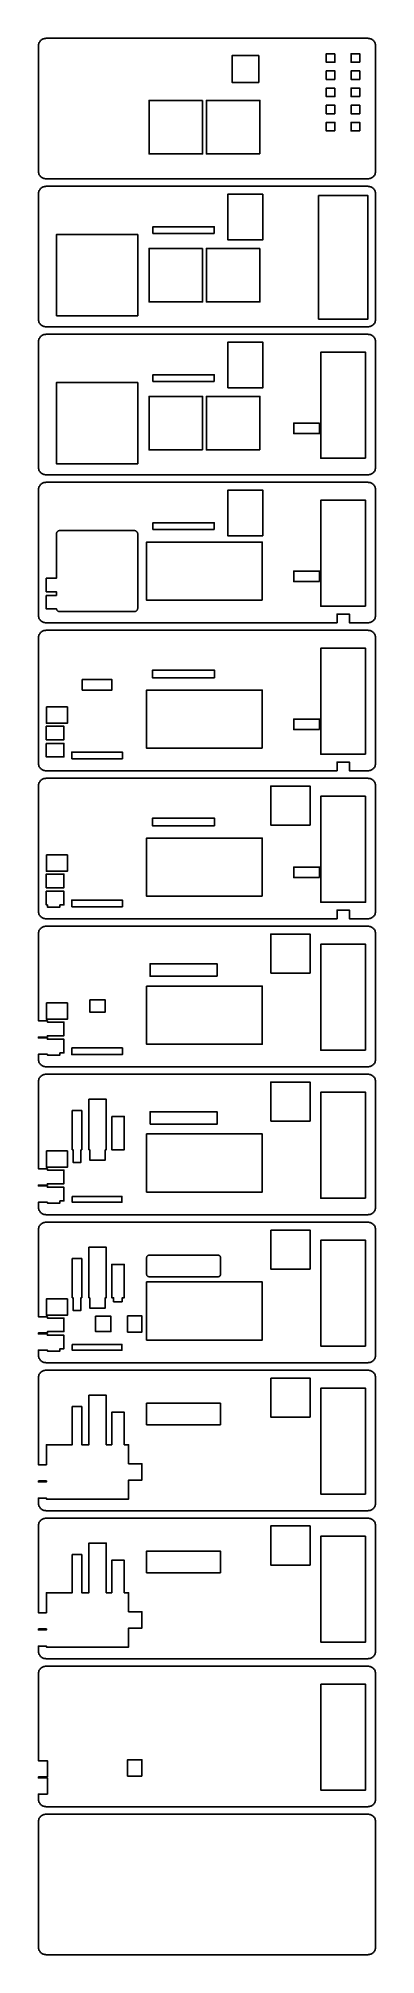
# Model space of a CAD drawing. Header units: millimetres. Extents: x 10 to 363, y 10 to 2020.
import ezdxf

# ---------------------------------------------------------------- set-up
doc = ezdxf.new("R2010")
doc.units = ezdxf.units.MM
for name, color, linetype in [('L00_floor', 7, 'Continuous'), ('L01_body', 7, 'Continuous'), ('L02_body', 7, 'Continuous'), ('L03_body', 7, 'Continuous'), ('L04_body', 7, 'Continuous'), ('L05_body', 7, 'Continuous'), ('L06_body', 7, 'Continuous'), ('L07_body', 7, 'Continuous'), ('L08_body', 7, 'Continuous'), ('L09_body', 7, 'Continuous'), ('L10_body', 7, 'Continuous'), ('L11_body', 7, 'Continuous'), ('L12_lid', 7, 'Continuous')]:
    doc.layers.add(name, color=color, linetype=linetype)

msp = doc.modelspace()

# ---------------------------------------------------------------- linework, layer by layer
at = {"layer": 'L00_floor'}
msp.add_lwpolyline([(18, 9.9), (17.2, 10), (16.4, 10.1), (15.7, 10.3), (14.9, 10.5), (14.2, 10.9), (13.5, 11.3), (12.9, 11.8), (12.3, 12.3), (11.8, 12.9), (11.3, 13.5), (10.9, 14.2), (10.5, 14.9), (10.3, 15.7), (10.1, 16.4), (10, 17.2), (9.9, 18), (9.9, 149.2), (10, 150), (10.1, 150.8), (10.3, 151.5), (10.5, 152.3), (10.9, 153), (11.3, 153.7), (11.8, 154.3), (12.3, 154.9), (12.9, 155.4), (13.5, 155.9), (14.2, 156.3), (14.9, 156.7), (15.7, 156.9), (16.4, 157.1), (17.2, 157.2), (18, 157.3), (355, 157.3), (355.7, 157.2), (356.5, 157.1), (357.3, 156.9), (358, 156.7), (358.8, 156.3), (359.4, 155.9), (360.1, 155.4), (360.7, 154.9), (361.2, 154.3), (361.7, 153.7), (362.1, 153), (362.4, 152.3), (362.7, 151.5), (362.9, 150.8), (363, 150), (363, 149.2), (363, 18), (363, 17.2), (362.9, 16.4), (362.7, 15.7), (362.4, 14.9), (362.1, 14.2), (361.7, 13.5), (361.2, 12.9), (360.7, 12.3), (360.1, 11.8), (359.4, 11.3), (358.8, 10.9), (358, 10.5), (357.3, 10.3), (356.5, 10.1), (355.7, 10), (355, 9.9), (18, 9.9)], close=True, dxfattribs=at)
at = {"layer": 'L01_body'}
for points in [[(17.2, 165.2), (16.4, 165.3), (15.7, 165.5), (14.9, 165.7), (14.2, 166.1), (13.5, 166.5), (12.9, 167), (12.3, 167.5), (11.8, 168.1), (11.3, 168.7), (10.9, 169.4), (10.5, 170.1), (10.3, 170.9), (10.1, 171.6), (10, 172.4), (9.9, 173.2), (9.9, 178.3), (19.4, 178.3), (19.4, 195.3), (9.9, 195.3), (9.9, 196.3), (19.4, 196.3), (19.4, 213.3), (9.9, 213.3), (9.9, 304.4), (10, 305.2), (10.1, 306), (10.3, 306.7), (10.5, 307.5), (10.9, 308.2), (11.3, 308.9), (11.8, 309.5), (12.3, 310.1), (12.9, 310.6), (13.5, 311.1), (14.2, 311.5), (14.9, 311.9), (15.7, 312.1), (16.4, 312.3), (17.2, 312.4), (18, 312.5), (355, 312.5), (355.7, 312.4), (356.5, 312.3), (357.3, 312.1), (358, 311.9), (358.8, 311.5), (359.4, 311.1), (360.1, 310.6), (360.7, 310.1), (361.2, 309.5), (361.7, 308.9), (362.1, 308.2), (362.4, 307.5), (362.7, 306.7), (362.9, 306), (363, 305.2), (363, 304.4), (363, 173.2), (363, 172.4), (362.9, 171.6), (362.7, 170.9), (362.4, 170.1), (362.1, 169.4), (361.7, 168.7), (361.2, 168.1), (360.7, 167.5), (360.1, 167), (359.4, 166.5), (358.8, 166.1), (358, 165.7), (357.3, 165.5), (356.5, 165.3), (355.7, 165.2), (355, 165.1), (18, 165.1), (17.2, 165.2)], [(305.6, 293.6), (305.6, 182.5), (352.6, 182.5), (352.6, 293.6), (305.6, 293.6)], [(118.4, 197.3), (118.4, 214.3), (103.3, 214.3), (103.3, 197.3), (118.4, 197.3)]]:
    msp.add_lwpolyline(points, close=True, dxfattribs=at)
at = {"layer": 'L02_body'}
for points in [[(17.2, 320.4), (16.4, 320.5), (15.7, 320.7), (14.9, 320.9), (14.2, 321.3), (13.5, 321.7), (12.9, 322.2), (12.3, 322.7), (11.8, 323.3), (11.3, 323.9), (10.9, 324.6), (10.5, 325.3), (10.3, 326.1), (10.1, 326.8), (10, 327.6), (9.9, 328.4), (9.9, 333.5), (18.3, 333.5), (18.3, 332.5), (104.4, 332.5), (104.4, 352.5), (118.4, 352.5), (118.4, 369.5), (104.4, 369.5), (104.4, 389.5), (99.8, 389.5), (99.8, 423.5), (86.7, 423.5), (86.7, 389.5), (80.9, 389.5), (80.9, 441.5), (62.8, 441.5), (62.8, 389.5), (55.4, 389.5), (55.4, 429.5), (45.3, 429.5), (45.3, 389.5), (18.3, 389.5), (18.3, 368.5), (9.9, 368.5), (9.9, 459.6), (10, 460.4), (10.1, 461.2), (10.3, 461.9), (10.5, 462.7), (10.9, 463.4), (11.3, 464.1), (11.8, 464.7), (12.3, 465.3), (12.9, 465.8), (13.5, 466.3), (14.2, 466.7), (14.9, 467.1), (15.7, 467.3), (16.4, 467.5), (17.2, 467.6), (18, 467.7), (355, 467.7), (355.7, 467.6), (356.5, 467.5), (357.3, 467.3), (358, 467.1), (358.8, 466.7), (359.4, 466.3), (360.1, 465.8), (360.7, 465.3), (361.2, 464.7), (361.7, 464.1), (362.1, 463.4), (362.4, 462.7), (362.7, 461.9), (362.9, 461.2), (363, 460.4), (363, 459.6), (363, 328.4), (363, 327.6), (362.9, 326.8), (362.7, 326.1), (362.4, 325.3), (362.1, 324.6), (361.7, 323.9), (361.2, 323.3), (360.7, 322.7), (360.1, 322.2), (359.4, 321.7), (358.8, 321.3), (358, 320.9), (357.3, 320.7), (356.5, 320.5), (355.7, 320.4), (355, 320.3), (18, 320.3), (17.2, 320.4)], [(294.4, 418.5), (294.4, 459.5), (253.3, 459.5), (253.3, 418.5), (294.4, 418.5)], [(352.6, 448.8), (305.6, 448.8), (305.6, 337.7), (352.6, 337.7), (352.6, 448.8)], [(200.6, 410.5), (200.6, 433.1), (123.3, 433.1), (123.3, 410.5), (200.6, 410.5)], [(9.9, 351.5), (18.3, 351.5), (18.3, 350.5), (9.9, 350.5), (9.9, 351.5)]]:
    msp.add_lwpolyline(points, close=True, dxfattribs=at)
at = {"layer": 'L03_body'}
for points in [[(17.2, 475.6), (16.4, 475.7), (15.7, 475.9), (14.9, 476.1), (14.2, 476.5), (13.5, 476.9), (12.9, 477.4), (12.3, 477.9), (11.8, 478.5), (11.3, 479.1), (10.9, 479.8), (10.5, 480.5), (10.3, 481.3), (10.1, 482), (10, 482.8), (9.9, 483.6), (9.9, 488.7), (18.3, 488.7), (18.3, 487.7), (104.4, 487.7), (104.4, 507.7), (118.4, 507.7), (118.4, 524.7), (104.4, 524.7), (104.4, 544.7), (99.8, 544.7), (99.8, 578.7), (86.7, 578.7), (86.7, 544.7), (80.9, 544.7), (80.9, 596.7), (62.8, 596.7), (62.8, 544.7), (55.4, 544.7), (55.4, 584.7), (45.3, 584.7), (45.3, 544.7), (18.3, 544.7), (18.3, 523.7), (9.9, 523.7), (9.9, 614.8), (10, 615.6), (10.1, 616.4), (10.3, 617.1), (10.5, 617.9), (10.9, 618.6), (11.3, 619.3), (11.8, 619.9), (12.3, 620.5), (12.9, 621), (13.5, 621.5), (14.2, 621.9), (14.9, 622.3), (15.7, 622.5), (16.4, 622.7), (17.2, 622.8), (18, 622.9), (355, 622.9), (355.7, 622.8), (356.5, 622.7), (357.3, 622.5), (358, 622.3), (358.8, 621.9), (359.4, 621.5), (360.1, 621), (360.7, 620.5), (361.2, 619.9), (361.7, 619.3), (362.1, 618.6), (362.4, 617.9), (362.7, 617.1), (362.9, 616.4), (363, 615.6), (363, 614.8), (363, 483.6), (363, 482.8), (362.9, 482), (362.7, 481.3), (362.4, 480.5), (362.1, 479.8), (361.7, 479.1), (361.2, 478.5), (360.7, 477.9), (360.1, 477.4), (359.4, 476.9), (358.8, 476.5), (358, 476.1), (357.3, 475.9), (356.5, 475.7), (355.7, 475.6), (355, 475.5), (18, 475.5), (17.2, 475.6)], [(253.3, 614.7), (253.3, 573.7), (294.4, 573.7), (294.4, 614.7), (253.3, 614.7)], [(352.6, 492.9), (352.6, 604), (305.6, 604), (305.6, 492.9), (352.6, 492.9)], [(123.3, 588.3), (123.3, 565.7), (200.6, 565.7), (200.6, 588.3), (123.3, 588.3)], [(9.9, 506.7), (18.3, 506.7), (18.3, 505.7), (9.9, 505.7), (9.9, 506.7)]]:
    msp.add_lwpolyline(points, close=True, dxfattribs=at)
at = {"layer": 'L04_body'}
for points in [[(17.2, 630.8), (16.4, 630.9), (15.7, 631.1), (14.9, 631.3), (14.2, 631.7), (13.5, 632.1), (12.9, 632.6), (12.3, 633.1), (11.8, 633.7), (11.3, 634.3), (10.9, 635), (10.5, 635.7), (10.3, 636.5), (10.1, 637.2), (10, 638), (9.9, 638.8), (9.9, 643.9), (19.3, 643.9), (19.3, 642.9), (32.4, 642.9), (32.4, 645.3), (36.6, 645.3), (36.6, 659.5), (19.4, 659.5), (19.4, 660.9), (9.9, 660.9), (9.9, 661.9), (19.4, 661.9), (19.4, 663.3), (36.6, 663.3), (36.6, 677.5), (19.4, 677.5), (19.4, 678.9), (9.9, 678.9), (9.9, 770), (10, 770.8), (10.1, 771.6), (10.3, 772.3), (10.5, 773.1), (10.9, 773.8), (11.3, 774.5), (11.8, 775.1), (12.3, 775.7), (12.9, 776.2), (13.5, 776.7), (14.2, 777.1), (14.9, 777.5), (15.7, 777.7), (16.4, 777.9), (17.2, 778), (18, 778.1), (355, 778.1), (355.7, 778), (356.5, 777.9), (357.3, 777.7), (358, 777.5), (358.8, 777.1), (359.4, 776.7), (360.1, 776.2), (360.7, 775.7), (361.2, 775.1), (361.7, 774.5), (362.1, 773.8), (362.4, 773.1), (362.7, 772.3), (362.9, 771.6), (363, 770.8), (363, 770), (363, 638.8), (363, 638), (362.9, 637.2), (362.7, 636.5), (362.4, 635.7), (362.1, 635), (361.7, 634.3), (361.2, 633.7), (360.7, 633.1), (360.1, 632.6), (359.4, 632.1), (358.8, 631.7), (358, 631.3), (357.3, 631.1), (356.5, 630.9), (355.7, 630.8), (355, 630.7), (18, 630.7), (17.2, 630.8)], [(253.3, 769.9), (253.3, 728.9), (294.4, 728.9), (294.4, 769.9), (253.3, 769.9)], [(63.7, 698.9), (63.7, 688), (80, 688), (80, 698.9), (80.9, 698.9), (80.9, 751.9), (62.8, 751.9), (62.8, 698.9), (63.7, 698.9)], [(352.6, 648.1), (352.6, 759.2), (305.6, 759.2), (305.6, 648.1), (352.6, 648.1)], [(45.3, 698.9), (46.3, 698.9), (46.3, 685.6), (54.4, 685.6), (54.4, 698.9), (55.4, 698.9), (55.4, 739.9), (45.3, 739.9), (45.3, 698.9)], [(97.8, 694.7), (97.8, 698.9), (99.8, 698.9), (99.8, 733.9), (86.7, 733.9), (86.7, 698.9), (88.7, 698.9), (88.7, 694.7), (97.8, 694.7)], [(124.9, 721.1), (125.1, 721), (125.4, 720.9), (125.6, 720.9), (125.8, 720.9), (198.1, 720.9), (198.3, 720.9), (198.5, 720.9), (198.8, 721), (199, 721.1), (199.2, 721.2), (199.5, 721.3), (199.7, 721.4), (199.8, 721.6), (200, 721.8), (200.1, 722), (200.3, 722.2), (200.4, 722.4), (200.5, 722.7), (200.5, 722.9), (200.6, 723.2), (200.6, 723.4), (200.6, 741), (200.6, 741.2), (200.5, 741.5), (200.5, 741.7), (200.4, 742), (200.3, 742.2), (200.1, 742.4), (200, 742.6), (199.8, 742.8), (199.7, 742.9), (199.5, 743.1), (199.2, 743.2), (199, 743.3), (198.8, 743.4), (198.5, 743.5), (198.3, 743.5), (198.1, 743.5), (125.8, 743.5), (125.6, 743.5), (125.4, 743.5), (125.1, 743.4), (124.9, 743.3), (124.7, 743.2), (124.4, 743.1), (124.2, 742.9), (124.1, 742.8), (123.9, 742.6), (123.8, 742.4), (123.6, 742.2), (123.5, 742), (123.4, 741.7), (123.4, 741.5), (123.3, 741.2), (123.3, 741), (123.3, 723.4), (123.3, 723.2), (123.4, 722.9), (123.4, 722.7), (123.5, 722.4), (123.6, 722.2), (123.8, 722), (123.9, 721.8), (124.1, 721.6), (124.2, 721.4), (124.4, 721.3), (124.7, 721.2), (124.9, 721.1)], [(123.3, 715.4), (123.3, 654.4), (244.4, 654.4), (244.4, 715.4), (123.3, 715.4)], [(40.4, 697.7), (18.3, 697.7), (18.3, 680.6), (40.4, 680.6), (40.4, 697.7)], [(69.8, 679.4), (69.8, 663.4), (85.9, 663.4), (85.9, 679.4), (69.8, 679.4)], [(103.3, 679.9), (103.3, 662.9), (118.4, 662.9), (118.4, 679.9), (103.3, 679.9)], [(45.4, 650), (45.4, 643.8), (97.3, 643.8), (97.3, 650), (45.4, 650)]]:
    msp.add_lwpolyline(points, close=True, dxfattribs=at)
at = {"layer": 'L05_body'}
for points in [[(17.2, 786), (16.4, 786.1), (15.7, 786.3), (14.9, 786.5), (14.2, 786.9), (13.5, 787.3), (12.9, 787.8), (12.3, 788.3), (11.8, 788.9), (11.3, 789.5), (10.9, 790.2), (10.5, 790.9), (10.3, 791.7), (10.1, 792.4), (10, 793.2), (9.9, 794), (9.9, 799.1), (19.3, 799.1), (19.3, 798.1), (32.4, 798.1), (32.4, 800.5), (36.6, 800.5), (36.6, 814.7), (19.4, 814.7), (19.4, 816.1), (9.9, 816.1), (9.9, 817.1), (19.4, 817.1), (19.4, 818.5), (36.6, 818.5), (36.6, 832.7), (19.4, 832.7), (19.4, 834.1), (9.9, 834.1), (9.9, 925.2), (10, 926), (10.1, 926.8), (10.3, 927.5), (10.5, 928.3), (10.9, 929), (11.3, 929.7), (11.8, 930.3), (12.3, 930.9), (12.9, 931.4), (13.5, 931.9), (14.2, 932.3), (14.9, 932.7), (15.7, 932.9), (16.4, 933.1), (17.2, 933.2), (18, 933.3), (355, 933.3), (355.7, 933.2), (356.5, 933.1), (357.3, 932.9), (358, 932.7), (358.8, 932.3), (359.4, 931.9), (360.1, 931.4), (360.7, 930.9), (361.2, 930.3), (361.7, 929.7), (362.1, 929), (362.4, 928.3), (362.7, 927.5), (362.9, 926.8), (363, 926), (363, 925.2), (363, 794), (363, 793.2), (362.9, 792.4), (362.7, 791.7), (362.4, 790.9), (362.1, 790.2), (361.7, 789.5), (361.2, 788.9), (360.7, 788.3), (360.1, 787.8), (359.4, 787.3), (358.8, 786.9), (358, 786.5), (357.3, 786.3), (356.5, 786.1), (355.7, 786), (355, 785.9), (18, 785.9), (17.2, 786)], [(253.3, 884.1), (294.4, 884.1), (294.4, 925.1), (253.3, 925.1), (253.3, 884.1)], [(80, 854.1), (80.9, 854.1), (80.9, 907.1), (62.8, 907.1), (62.8, 854.1), (63.7, 854.1), (63.7, 843.2), (80, 843.2), (80, 854.1)], [(352.6, 803.3), (352.6, 914.4), (305.6, 914.4), (305.6, 803.3), (352.6, 803.3)], [(54.4, 854.1), (55.4, 854.1), (55.4, 895.1), (45.3, 895.1), (45.3, 854.1), (46.3, 854.1), (46.3, 840.8), (54.4, 840.8), (54.4, 854.1)], [(86.7, 889.1), (86.7, 854.1), (99.8, 854.1), (99.8, 889.1), (86.7, 889.1)], [(126.8, 880.8), (197.1, 880.8), (197.1, 894), (126.8, 894), (126.8, 880.8)], [(123.3, 870.6), (123.3, 809.6), (244.4, 809.6), (244.4, 870.6), (123.3, 870.6)], [(18.3, 852.9), (18.3, 835.8), (40.4, 835.8), (40.4, 852.9), (18.3, 852.9)], [(45.4, 805.2), (45.4, 799), (97.3, 799), (97.3, 805.2), (45.4, 805.2)]]:
    msp.add_lwpolyline(points, close=True, dxfattribs=at)
at = {"layer": 'L06_body'}
for points in [[(17.2, 941.2), (16.4, 941.3), (15.7, 941.5), (14.9, 941.7), (14.2, 942.1), (13.5, 942.5), (12.9, 943), (12.3, 943.5), (11.8, 944.1), (11.3, 944.7), (10.9, 945.4), (10.5, 946.1), (10.3, 946.9), (10.1, 947.6), (10, 948.4), (9.9, 949.2), (9.9, 954.3), (19.3, 954.3), (19.3, 953.3), (32.4, 953.3), (32.4, 955.7), (36.6, 955.7), (36.6, 969.9), (19.4, 969.9), (19.4, 971.3), (9.9, 971.3), (9.9, 972.3), (19.4, 972.3), (19.4, 973.7), (36.6, 973.7), (36.6, 987.9), (19.4, 987.9), (19.4, 989.3), (9.9, 989.3), (9.9, 1080.4), (10, 1081.2), (10.1, 1082), (10.3, 1082.7), (10.5, 1083.5), (10.9, 1084.2), (11.3, 1084.9), (11.8, 1085.5), (12.3, 1086.1), (12.9, 1086.6), (13.5, 1087.1), (14.2, 1087.5), (14.9, 1087.9), (15.7, 1088.1), (16.4, 1088.3), (17.2, 1088.4), (18, 1088.5), (355, 1088.5), (355.7, 1088.4), (356.5, 1088.3), (357.3, 1088.1), (358, 1087.9), (358.8, 1087.5), (359.4, 1087.1), (360.1, 1086.6), (360.7, 1086.1), (361.2, 1085.5), (361.7, 1084.9), (362.1, 1084.2), (362.4, 1083.5), (362.7, 1082.7), (362.9, 1082), (363, 1081.2), (363, 1080.4), (363, 949.2), (363, 948.4), (362.9, 947.6), (362.7, 946.9), (362.4, 946.1), (362.1, 945.4), (361.7, 944.7), (361.2, 944.1), (360.7, 943.5), (360.1, 943), (359.4, 942.5), (358.8, 942.1), (358, 941.7), (357.3, 941.5), (356.5, 941.3), (355.7, 941.2), (355, 941.1), (18, 941.1), (17.2, 941.2)], [(253.3, 1039.3), (294.4, 1039.3), (294.4, 1080.3), (253.3, 1080.3), (253.3, 1039.3)], [(352.6, 958.5), (352.6, 1069.6), (305.6, 1069.6), (305.6, 958.5), (352.6, 958.5)], [(197.1, 1036), (197.1, 1049.2), (126.8, 1049.2), (126.8, 1036), (197.1, 1036)], [(123.3, 1025.8), (123.3, 964.8), (244.4, 964.8), (244.4, 1025.8), (123.3, 1025.8)], [(18.3, 1008.1), (18.3, 991), (40.4, 991), (40.4, 1008.1), (18.3, 1008.1)], [(63.7, 1011.2), (63.7, 998.4), (80, 998.4), (80, 1011.2), (63.7, 1011.2)], [(44.8, 960.8), (44.8, 953.8), (97.9, 953.8), (97.9, 960.8), (44.8, 960.8)]]:
    msp.add_lwpolyline(points, close=True, dxfattribs=at)
at = {"layer": 'L07_body'}
for points in [[(17.2, 1096.4), (16.4, 1096.5), (15.7, 1096.7), (14.9, 1096.9), (14.2, 1097.3), (13.5, 1097.7), (12.9, 1098.2), (12.3, 1098.7), (11.8, 1099.3), (11.3, 1099.9), (10.9, 1100.6), (10.5, 1101.3), (10.3, 1102.1), (10.1, 1102.8), (10, 1103.6), (9.9, 1104.4), (9.9, 1235.6), (10, 1236.4), (10.1, 1237.2), (10.3, 1237.9), (10.5, 1238.7), (10.9, 1239.4), (11.3, 1240.1), (11.8, 1240.7), (12.3, 1241.3), (12.9, 1241.8), (13.5, 1242.3), (14.2, 1242.7), (14.9, 1243.1), (15.7, 1243.3), (16.4, 1243.5), (17.2, 1243.6), (18, 1243.7), (355, 1243.7), (355.7, 1243.6), (356.5, 1243.5), (357.3, 1243.3), (358, 1243.1), (358.8, 1242.7), (359.4, 1242.3), (360.1, 1241.8), (360.7, 1241.3), (361.2, 1240.7), (361.7, 1240.1), (362.1, 1239.4), (362.4, 1238.7), (362.7, 1237.9), (362.9, 1237.2), (363, 1236.4), (363, 1235.6), (363, 1104.4), (363, 1103.6), (362.9, 1102.8), (362.7, 1102.1), (362.4, 1101.3), (362.1, 1100.6), (361.7, 1099.9), (361.2, 1099.3), (360.7, 1098.7), (360.1, 1098.2), (359.4, 1097.7), (358.8, 1097.3), (358, 1096.9), (357.3, 1096.7), (356.5, 1096.5), (355.7, 1096.4), (355, 1096.3), (335.6, 1096.3), (335.6, 1105.5), (322.6, 1105.5), (322.6, 1096.3), (18, 1096.3), (17.2, 1096.4)], [(294.4, 1194.5), (294.4, 1235.5), (253.3, 1235.5), (253.3, 1194.5), (294.4, 1194.5)], [(352.6, 1224.8), (305.6, 1224.8), (305.6, 1113.7), (352.6, 1113.7), (352.6, 1224.8)], [(194.4, 1193.9), (194.4, 1201.7), (129.4, 1201.7), (129.4, 1193.9), (194.4, 1193.9)], [(244.4, 1120), (244.4, 1181), (123.3, 1181), (123.3, 1120), (244.4, 1120)], [(18.3, 1163.3), (18.3, 1146.2), (40.4, 1146.2), (40.4, 1163.3), (18.3, 1163.3)], [(304.4, 1139.5), (304.4, 1150.5), (277.3, 1150.5), (277.3, 1139.5), (304.4, 1139.5)], [(18.1, 1128.9), (36.6, 1128.9), (36.6, 1143.1), (18.1, 1143.1), (18.1, 1128.9)], [(19.3, 1110.9), (19.3, 1108.5), (32.4, 1108.5), (32.4, 1110.9), (36.6, 1110.9), (36.6, 1125.1), (18.1, 1125.1), (18.1, 1110.9), (19.3, 1110.9)], [(44.8, 1109), (97.9, 1109), (97.9, 1116), (44.8, 1116), (44.8, 1109)]]:
    msp.add_lwpolyline(points, close=True, dxfattribs=at)
at = {"layer": 'L08_body'}
for points in [[(17.2, 1251.6), (16.4, 1251.7), (15.7, 1251.9), (14.9, 1252.1), (14.2, 1252.5), (13.5, 1252.9), (12.9, 1253.4), (12.3, 1253.9), (11.8, 1254.5), (11.3, 1255.1), (10.9, 1255.8), (10.5, 1256.5), (10.3, 1257.3), (10.1, 1258), (10, 1258.8), (9.9, 1259.6), (9.9, 1390.8), (10, 1391.6), (10.1, 1392.4), (10.3, 1393.1), (10.5, 1393.9), (10.9, 1394.6), (11.3, 1395.3), (11.8, 1395.9), (12.3, 1396.5), (12.9, 1397), (13.5, 1397.5), (14.2, 1397.9), (14.9, 1398.3), (15.7, 1398.5), (16.4, 1398.7), (17.2, 1398.8), (18, 1398.9), (355, 1398.9), (355.7, 1398.8), (356.5, 1398.7), (357.3, 1398.5), (358, 1398.3), (358.8, 1397.9), (359.4, 1397.5), (360.1, 1397), (360.7, 1396.5), (361.2, 1395.9), (361.7, 1395.3), (362.1, 1394.6), (362.4, 1393.9), (362.7, 1393.1), (362.9, 1392.4), (363, 1391.6), (363, 1390.8), (363, 1259.6), (363, 1258.8), (362.9, 1258), (362.7, 1257.3), (362.4, 1256.5), (362.1, 1255.8), (361.7, 1255.1), (361.2, 1254.5), (360.7, 1253.9), (360.1, 1253.4), (359.4, 1252.9), (358.8, 1252.5), (358, 1252.1), (357.3, 1251.9), (356.5, 1251.7), (355.7, 1251.6), (355, 1251.5), (335.6, 1251.5), (335.6, 1260.7), (322.6, 1260.7), (322.6, 1251.5), (18, 1251.5), (17.2, 1251.6)], [(352.6, 1268.9), (352.6, 1380), (305.6, 1380), (305.6, 1268.9), (352.6, 1268.9)], [(55.8, 1347.2), (55.8, 1336.2), (86.9, 1336.2), (86.9, 1347.2), (55.8, 1347.2)], [(194.4, 1349.1), (194.4, 1356.9), (129.4, 1356.9), (129.4, 1349.1), (194.4, 1349.1)], [(244.4, 1275.2), (244.4, 1336.2), (123.3, 1336.2), (123.3, 1275.2), (244.4, 1275.2)], [(18.3, 1318.5), (18.3, 1301.4), (40.4, 1301.4), (40.4, 1318.5), (18.3, 1318.5)], [(18.1, 1298.3), (18.1, 1284.1), (36.6, 1284.1), (36.6, 1298.3), (18.1, 1298.3)], [(304.4, 1294.7), (304.4, 1305.7), (277.3, 1305.7), (277.3, 1294.7), (304.4, 1294.7)], [(18.1, 1280.3), (18.1, 1266.1), (36.6, 1266.1), (36.6, 1280.3), (18.1, 1280.3)], [(44.8, 1264.2), (97.9, 1264.2), (97.9, 1271.2), (44.8, 1271.2), (44.8, 1264.2)]]:
    msp.add_lwpolyline(points, close=True, dxfattribs=at)
at = {"layer": 'L09_body'}
for points in [[(17.2, 1406.8), (16.4, 1406.9), (15.7, 1407.1), (14.9, 1407.3), (14.2, 1407.7), (13.5, 1408.1), (12.9, 1408.6), (12.3, 1409.1), (11.8, 1409.7), (11.3, 1410.3), (10.9, 1411), (10.5, 1411.7), (10.3, 1412.5), (10.1, 1413.2), (10, 1414), (9.9, 1414.8), (9.9, 1546), (10, 1546.8), (10.1, 1547.6), (10.3, 1548.3), (10.5, 1549.1), (10.9, 1549.8), (11.3, 1550.5), (11.8, 1551.1), (12.3, 1551.7), (12.9, 1552.2), (13.5, 1552.7), (14.2, 1553.1), (14.9, 1553.5), (15.7, 1553.7), (16.4, 1553.9), (17.2, 1554), (18, 1554.1), (355, 1554.1), (355.7, 1554), (356.5, 1553.9), (357.3, 1553.7), (358, 1553.5), (358.8, 1553.1), (359.4, 1552.7), (360.1, 1552.2), (360.7, 1551.7), (361.2, 1551.1), (361.7, 1550.5), (362.1, 1549.8), (362.4, 1549.1), (362.7, 1548.3), (362.9, 1547.6), (363, 1546.8), (363, 1546), (363, 1414.8), (363, 1414), (362.9, 1413.2), (362.7, 1412.5), (362.4, 1411.7), (362.1, 1411), (361.7, 1410.3), (361.2, 1409.7), (360.7, 1409.1), (360.1, 1408.6), (359.4, 1408.1), (358.8, 1407.7), (358, 1407.3), (357.3, 1407.1), (356.5, 1406.9), (355.7, 1406.8), (355, 1406.7), (335.6, 1406.7), (335.6, 1415.9), (322.6, 1415.9), (322.6, 1406.7), (18, 1406.7), (17.2, 1406.8)], [(244.9, 1497.9), (244.9, 1545.9), (208.3, 1545.9), (208.3, 1497.9), (244.9, 1497.9)], [(352.6, 1424.1), (352.6, 1535.2), (305.6, 1535.2), (305.6, 1424.1), (352.6, 1424.1)], [(194, 1504.7), (194, 1511.7), (129.8, 1511.7), (129.8, 1504.7), (194, 1504.7)], [(18.1, 1435.5), (18.1, 1421.3), (28.9, 1421.3), (28.9, 1421.2), (29, 1420.9), (29.1, 1420.6), (29.2, 1420.2), (29.4, 1419.9), (29.6, 1419.7), (29.9, 1419.4), (30.1, 1419.2), (30.4, 1419), (30.7, 1418.8), (31, 1418.6), (31.3, 1418.5), (31.7, 1418.4), (32, 1418.4), (32.3, 1418.4), (110.4, 1418.4), (110.7, 1418.4), (111, 1418.4), (111.4, 1418.5), (111.7, 1418.6), (112, 1418.8), (112.3, 1419), (112.6, 1419.2), (112.8, 1419.4), (113.1, 1419.7), (113.3, 1419.9), (113.5, 1420.2), (113.6, 1420.6), (113.7, 1420.9), (113.8, 1421.2), (113.9, 1421.6), (113.9, 1421.9), (113.9, 1499.9), (113.9, 1500.2), (113.8, 1500.6), (113.7, 1500.9), (113.6, 1501.2), (113.5, 1501.6), (113.3, 1501.9), (113.1, 1502.1), (112.8, 1502.4), (112.6, 1502.6), (112.3, 1502.8), (112, 1503), (111.7, 1503.2), (111.4, 1503.3), (111, 1503.4), (110.7, 1503.4), (110.4, 1503.4), (32.3, 1503.4), (32, 1503.4), (31.7, 1503.4), (31.3, 1503.3), (31, 1503.2), (30.7, 1503), (30.4, 1502.8), (30.1, 1502.6), (29.9, 1502.4), (29.6, 1502.1), (29.4, 1501.9), (29.2, 1501.6), (29.1, 1501.2), (29, 1500.9), (28.9, 1500.6), (28.8, 1500.2), (28.8, 1499.9), (28.8, 1453.5), (18.1, 1453.5), (18.1, 1439.3), (28.8, 1439.3), (28.8, 1435.5), (18.1, 1435.5)], [(244.4, 1430.4), (244.4, 1491.4), (123.3, 1491.4), (123.3, 1430.4), (244.4, 1430.4)], [(304.4, 1449.9), (304.4, 1460.9), (277.3, 1460.9), (277.3, 1449.9), (304.4, 1449.9)]]:
    msp.add_lwpolyline(points, close=True, dxfattribs=at)
at = {"layer": 'L10_body'}
for points in [[(17.2, 1562), (16.4, 1562.1), (15.7, 1562.3), (14.9, 1562.5), (14.2, 1562.9), (13.5, 1563.3), (12.9, 1563.8), (12.3, 1564.3), (11.8, 1564.9), (11.3, 1565.5), (10.9, 1566.2), (10.5, 1566.9), (10.3, 1567.7), (10.1, 1568.4), (10, 1569.2), (9.9, 1570), (9.9, 1701.2), (10, 1702), (10.1, 1702.8), (10.3, 1703.5), (10.5, 1704.3), (10.9, 1705), (11.3, 1705.7), (11.8, 1706.3), (12.3, 1706.9), (12.9, 1707.4), (13.5, 1707.9), (14.2, 1708.3), (14.9, 1708.7), (15.7, 1708.9), (16.4, 1709.1), (17.2, 1709.2), (18, 1709.3), (355, 1709.3), (355.7, 1709.2), (356.5, 1709.1), (357.3, 1708.9), (358, 1708.7), (358.8, 1708.3), (359.4, 1707.9), (360.1, 1707.4), (360.7, 1706.9), (361.2, 1706.3), (361.7, 1705.7), (362.1, 1705), (362.4, 1704.3), (362.7, 1703.5), (362.9, 1702.8), (363, 1702), (363, 1701.2), (363, 1570), (363, 1569.2), (362.9, 1568.4), (362.7, 1567.7), (362.4, 1566.9), (362.1, 1566.2), (361.7, 1565.5), (361.2, 1564.9), (360.7, 1564.3), (360.1, 1563.8), (359.4, 1563.3), (358.8, 1562.9), (358, 1562.5), (357.3, 1562.3), (356.5, 1562.1), (355.7, 1562), (355, 1561.9), (18, 1561.9), (17.2, 1562)], [(208.3, 1653.1), (210.7, 1653.1), (210.8, 1653.1), (242.4, 1653.1), (242.5, 1653.1), (244.9, 1653.1), (244.9, 1701.1), (208.3, 1701.1), (208.3, 1653.1)], [(352.6, 1579.3), (352.6, 1690.4), (305.6, 1690.4), (305.6, 1579.3), (352.6, 1579.3)], [(113.9, 1658.6), (28.8, 1658.6), (28.8, 1573.6), (113.9, 1573.6), (113.9, 1658.6)], [(194, 1659.9), (194, 1666.9), (129.8, 1666.9), (129.8, 1659.9), (194, 1659.9)], [(181.9, 1588.1), (181.9, 1644.1), (125.8, 1644.1), (125.8, 1588.1), (181.9, 1588.1)], [(241.9, 1588.1), (241.9, 1644.1), (185.8, 1644.1), (185.8, 1588.1), (241.9, 1588.1)], [(304.4, 1616.1), (277.3, 1616.1), (277.3, 1605.1), (304.4, 1605.1), (304.4, 1616.1)]]:
    msp.add_lwpolyline(points, close=True, dxfattribs=at)
at = {"layer": 'L11_body'}
for points in [[(17.2, 1717.2), (16.4, 1717.3), (15.7, 1717.5), (14.9, 1717.7), (14.2, 1718.1), (13.5, 1718.5), (12.9, 1719), (12.3, 1719.5), (11.8, 1720.1), (11.3, 1720.7), (10.9, 1721.4), (10.5, 1722.1), (10.3, 1722.9), (10.1, 1723.6), (10, 1724.4), (9.9, 1725.2), (9.9, 1856.4), (10, 1857.2), (10.1, 1858), (10.3, 1858.7), (10.5, 1859.5), (10.9, 1860.2), (11.3, 1860.9), (11.8, 1861.5), (12.3, 1862.1), (12.9, 1862.6), (13.5, 1863.1), (14.2, 1863.5), (14.9, 1863.9), (15.7, 1864.1), (16.4, 1864.3), (17.2, 1864.4), (18, 1864.5), (355, 1864.5), (355.7, 1864.4), (356.5, 1864.3), (357.3, 1864.1), (358, 1863.9), (358.8, 1863.5), (359.4, 1863.1), (360.1, 1862.6), (360.7, 1862.1), (361.2, 1861.5), (361.7, 1860.9), (362.1, 1860.2), (362.4, 1859.5), (362.7, 1858.7), (362.9, 1858), (363, 1857.2), (363, 1856.4), (363, 1725.2), (363, 1724.4), (362.9, 1723.6), (362.7, 1722.9), (362.4, 1722.1), (362.1, 1721.4), (361.7, 1720.7), (361.2, 1720.1), (360.7, 1719.5), (360.1, 1719), (359.4, 1718.5), (358.8, 1718.1), (358, 1717.7), (357.3, 1717.5), (356.5, 1717.3), (355.7, 1717.2), (355, 1717.1), (18, 1717.1), (17.2, 1717.2)], [(244.9, 1856.3), (208.3, 1856.3), (208.3, 1808.3), (244.9, 1808.3), (244.9, 1856.3)], [(303.3, 1854.8), (303.3, 1725.3), (354.9, 1725.3), (354.9, 1854.8), (303.3, 1854.8)], [(28.8, 1728.8), (113.9, 1728.8), (113.9, 1813.8), (28.8, 1813.8), (28.8, 1728.8)], [(194, 1815.1), (194, 1822.1), (129.8, 1822.1), (129.8, 1815.1), (194, 1815.1)], [(181.9, 1799.3), (125.8, 1799.3), (125.8, 1743.3), (181.9, 1743.3), (181.9, 1799.3)], [(241.9, 1799.3), (185.8, 1799.3), (185.8, 1743.3), (241.9, 1743.3), (241.9, 1799.3)]]:
    msp.add_lwpolyline(points, close=True, dxfattribs=at)
at = {"layer": 'L12_lid'}
for points in [[(17.2, 1872.4), (16.4, 1872.5), (15.7, 1872.7), (14.9, 1872.9), (14.2, 1873.3), (13.5, 1873.7), (12.9, 1874.2), (12.3, 1874.7), (11.8, 1875.3), (11.3, 1875.9), (10.9, 1876.6), (10.5, 1877.3), (10.3, 1878.1), (10.1, 1878.8), (10, 1879.6), (9.9, 1880.4), (9.9, 2011.6), (10, 2012.4), (10.1, 2013.2), (10.3, 2013.9), (10.5, 2014.7), (10.9, 2015.4), (11.3, 2016.1), (11.8, 2016.7), (12.3, 2017.3), (12.9, 2017.8), (13.5, 2018.3), (14.2, 2018.7), (14.9, 2019.1), (15.7, 2019.3), (16.4, 2019.5), (17.2, 2019.6), (18, 2019.7), (355, 2019.7), (355.7, 2019.6), (356.5, 2019.5), (357.3, 2019.3), (358, 2019.1), (358.8, 2018.7), (359.4, 2018.3), (360.1, 2017.8), (360.7, 2017.3), (361.2, 2016.7), (361.7, 2016.1), (362.1, 2015.4), (362.4, 2014.7), (362.7, 2013.9), (362.9, 2013.2), (363, 2012.4), (363, 2011.6), (363, 1880.4), (363, 1879.6), (362.9, 1878.8), (362.7, 1878.1), (362.4, 1877.3), (362.1, 1876.6), (361.7, 1875.9), (361.2, 1875.3), (360.7, 1874.7), (360.1, 1874.2), (359.4, 1873.7), (358.8, 1873.3), (358, 1872.9), (357.3, 1872.7), (356.5, 1872.5), (355.7, 1872.4), (355, 1872.3), (18, 1872.3), (17.2, 1872.4)], [(240.6, 1973.5), (240.6, 2001.5), (212.7, 2001.5), (212.7, 1973.5), (240.6, 1973.5)], [(320.4, 2003.5), (311.3, 2003.5), (311.3, 1994.5), (320.4, 1994.5), (320.4, 2003.5)], [(346.4, 1994.5), (346.4, 2003.5), (337.3, 2003.5), (337.3, 1994.5), (346.4, 1994.5)], [(320.4, 1976.5), (320.4, 1985.5), (311.3, 1985.5), (311.3, 1976.5), (320.4, 1976.5)], [(346.4, 1976.5), (346.4, 1985.5), (337.3, 1985.5), (337.3, 1976.5), (346.4, 1976.5)], [(181.9, 1954.5), (125.8, 1954.5), (125.8, 1898.5), (181.9, 1898.5), (181.9, 1954.5)], [(241.9, 1898.5), (241.9, 1954.5), (185.8, 1954.5), (185.8, 1898.5), (241.9, 1898.5)], [(320.4, 1967.5), (311.3, 1967.5), (311.3, 1958.5), (320.4, 1958.5), (320.4, 1967.5)], [(320.4, 1940.5), (320.4, 1949.5), (311.3, 1949.5), (311.3, 1940.5), (320.4, 1940.5)], [(346.4, 1958.5), (346.4, 1967.5), (337.3, 1967.5), (337.3, 1958.5), (346.4, 1958.5)], [(346.4, 1940.5), (346.4, 1949.5), (337.3, 1949.5), (337.3, 1940.5), (346.4, 1940.5)], [(320.4, 1922.5), (320.4, 1931.5), (311.3, 1931.5), (311.3, 1922.5), (320.4, 1922.5)], [(346.4, 1922.5), (346.4, 1931.5), (337.3, 1931.5), (337.3, 1922.5), (346.4, 1922.5)]]:
    msp.add_lwpolyline(points, close=True, dxfattribs=at)

doc.saveas('drawing.dxf')
